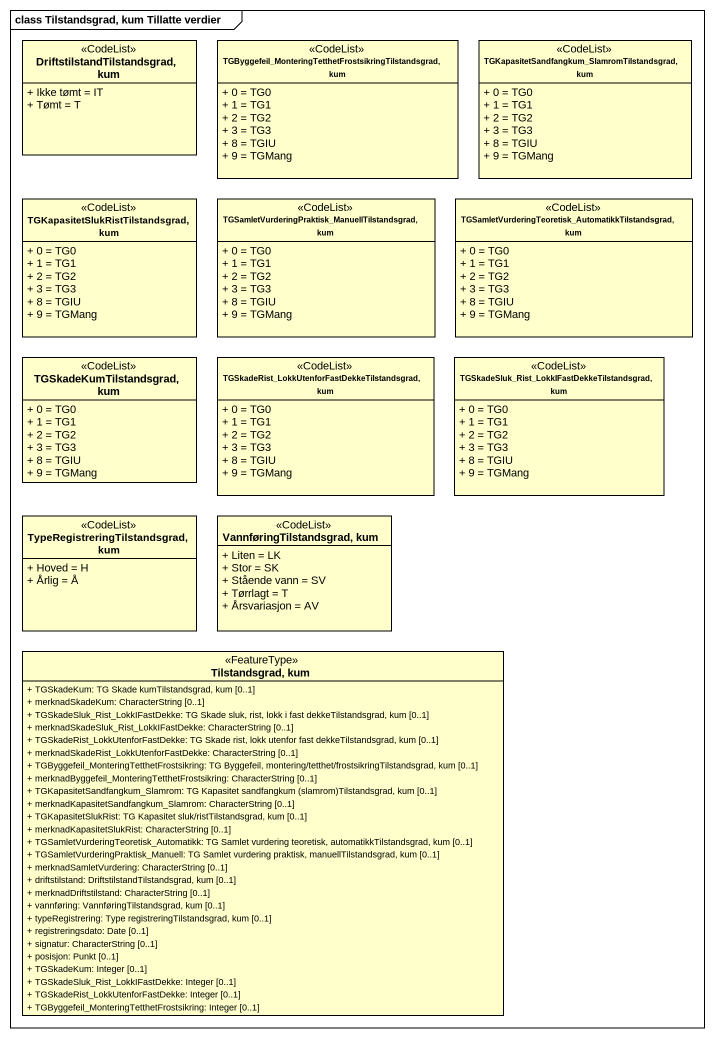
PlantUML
@startuml
mainframe class Tilstandsgrad, kum Tillatte verdier
hide circle
hide empty members
skinparam classAttributeIconSize 0
class "DriftstilstandTilstandsgrad, kum" as DriftstilstandTilstandsgrad <<CodeList>> {
  + Ikke tømt = IT
  + Tømt = T
}
class "TGByggefeil_MonteringTetthetFrostsikringTilstandsgrad, kum" as TGByggefeil <<CodeList>> {
  + 0 = TG0
  + 1 = TG1
  + 2 = TG2
  + 3 = TG3
  + 8 = TGIU
  + 9 = TGMang
}
class "TGKapasitetSandfangkum_SlamromTilstandsgrad, kum" as TGKapasitetSandfangkum <<CodeList>> {
  + 0 = TG0
  + 1 = TG1
  + 2 = TG2
  + 3 = TG3
  + 8 = TGIU
  + 9 = TGMang
}
class "TGKapasitetSlukRistTilstandsgrad, kum" as TGKapasitetSlukRistTilstands <<CodeList>> {
  + 0 = TG0
  + 1 = TG1
  + 2 = TG2
  + 3 = TG3
  + 8 = TGIU
  + 9 = TGMang
}
class "TGSamletVurderingPraktisk_ManuellTilstandsgrad, kum" as TGSamletVurderingPraktisk <<CodeList>> {
  + 0 = TG0
  + 1 = TG1
  + 2 = TG2
  + 3 = TG3
  + 8 = TGIU
  + 9 = TGMang
}
class "TGSamletVurderingTeoretisk_AutomatikkTilstandsgrad, kum" as TGSamletVurderingTeoretisk <<CodeList>> {
  + 0 = TG0
  + 1 = TG1
  + 2 = TG2
  + 3 = TG3
  + 8 = TGIU
  + 9 = TGMang
}
class "TGSkadeKumTilstandsgrad, kum" as TGSkadeKumTilstandsgrad_kum <<CodeList>> {
  + 0 = TG0
  + 1 = TG1
  + 2 = TG2
  + 3 = TG3
  + 8 = TGIU
  + 9 = TGMang
}
class "TGSkadeRist_LokkUtenforFastDekkeTilstandsgrad, kum" as TGSkadeRist <<CodeList>> {
  + 0 = TG0
  + 1 = TG1
  + 2 = TG2
  + 3 = TG3
  + 8 = TGIU
  + 9 = TGMang
}
class "TGSkadeSluk_Rist_LokkIFastDekkeTilstandsgrad, kum" as TGSkadeSluk_Rist <<CodeList>> {
  + 0 = TG0
  + 1 = TG1
  + 2 = TG2
  + 3 = TG3
  + 8 = TGIU
  + 9 = TGMang
}
class "TypeRegistreringTilstandsgrad, kum" as TypeRegistreringTilstandsgra <<CodeList>> {
  + Hoved = H
  + Årlig = Å
}
class "VannføringTilstandsgrad, kum" as VannføringTilstandsgrad_kum <<CodeList>> {
  + Liten = LK
  + Stor = SK
  + Stående vann = SV
  + Tørrlagt = T
  + Årsvariasjon = AV
}
class "Tilstandsgrad, kum" as Tilstandsgrad_kum <<FeatureType>> {
  + TGSkadeKum: TG Skade kumTilstandsgrad, kum [0..1]
  + merknadSkadeKum: CharacterString [0..1]
  + TGSkadeSluk_Rist_LokkIFastDekke: TG Skade sluk, rist, lokk i fast dekkeTilstandsgrad, kum [0..1]
  + merknadSkadeSluk_Rist_LokkIFastDekke: CharacterString [0..1]
  + TGSkadeRist_LokkUtenforFastDekke: TG Skade rist, lokk utenfor fast dekkeTilstandsgrad, kum [0..1]
  + merknadSkadeRist_LokkUtenforFastDekke: CharacterString [0..1]
  + TGByggefeil_MonteringTetthetFrostsikring: TG Byggefeil, montering/tetthet/frostsikringTilstandsgrad, kum [0..1]
  + merknadByggefeil_MonteringTetthetFrostsikring: CharacterString [0..1]
  {field} + TGKapasitetSandfangkum_Slamrom: TG Kapasitet sandfangkum (slamrom)Tilstandsgrad, kum [0..1]
  + merknadKapasitetSandfangkum_Slamrom: CharacterString [0..1]
  + TGKapasitetSlukRist: TG Kapasitet sluk/ristTilstandsgrad, kum [0..1]
  + merknadKapasitetSlukRist: CharacterString [0..1]
  + TGSamletVurderingTeoretisk_Automatikk: TG Samlet vurdering teoretisk, automatikkTilstandsgrad, kum [0..1]
  + TGSamletVurderingPraktisk_Manuell: TG Samlet vurdering praktisk, manuellTilstandsgrad, kum [0..1]
  + merknadSamletVurdering: CharacterString [0..1]
  + driftstilstand: DriftstilstandTilstandsgrad, kum [0..1]
  + merknadDriftstilstand: CharacterString [0..1]
  + vannføring: VannføringTilstandsgrad, kum [0..1]
  + typeRegistrering: Type registreringTilstandsgrad, kum [0..1]
  + registreringsdato: Date [0..1]
  + signatur: CharacterString [0..1]
  + posisjon: Punkt [0..1]
  + TGSkadeKum: Integer [0..1]
  + TGSkadeSluk_Rist_LokkIFastDekke: Integer [0..1]
  + TGSkadeRist_LokkUtenforFastDekke: Integer [0..1]
  + TGByggefeil_MonteringTetthetFrostsikring: Integer [0..1]
}
@enduml
